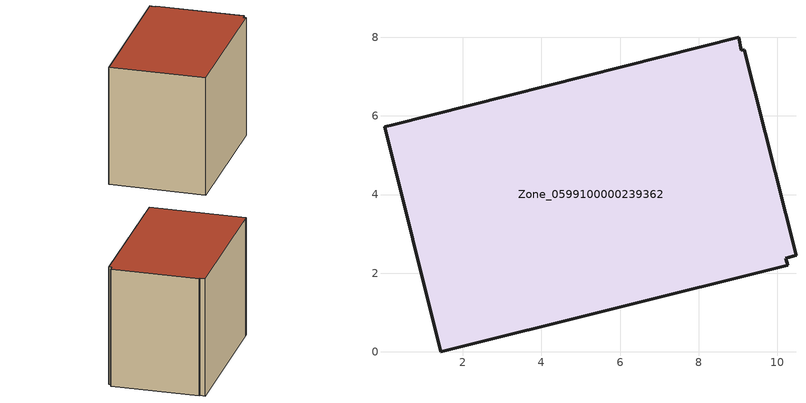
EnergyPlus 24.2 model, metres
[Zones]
Zone_0599100000239362
 floor ground (C_G): 9.01,8.01 9.08,7.67 9.16,7.68 10.47,2.46 10.22,2.38 10.26,2.2 1.44,0 0.01,5.73 0.23,5.78 z0
 wall outside (C_F): 10.22,2.38 10.47,2.46 9.16,7.68 9.08,7.67 9.01,8.01 0.23,5.78 0.01,5.73 1.44,0 10.26,2.2 10.22,2.38 z0:7.52
 roof outside (C_R): 9.08,7.67 9.01,8.01 0.23,5.78 0.01,5.73 1.44,0 10.26,2.2 10.22,2.38 10.47,2.46 9.16,7.68 z7.52
[BUILDING]
Pand.0599100000239362: North Axis=0; Terrain=City; Loads Convergence Tolerance Value=0.04; Temperature Convergence Tolerance Value=0.4; Solar Distribution=FullExterior; Maximum Number of Warmup Days=25; Minimum Number of Warmup Days=1
[Site:Location]
Rotterdam.The.Hague.AP_ZH_NLD Design_Conditions: Latitude=51.96; Longitude=4.45; Time Zone=1; Elevation=-4.5
[SITE:GROUNDTEMPERATURE:BUILDINGSURFACE]
18, 18, 18, 18, 18, 18, 18, 18, 18, 18, 18, 18
[MATERIAL] Thermal Absorptance=0.9; Solar Absorptance=0.7; Visible Absorptance=0.7
Name | Roughness | Thickness | Conductivity | Density | Specific Heat
G.TI.1965-1974 | MediumSmooth | 0.15 | 0.882353 | 540 | 1210
F.TI.1965-1974 | Rough | 0.3 | 0.697674 | 1920 | 840
R.TI.1965-1974 | MediumRough | 0.2 | 0.232558 | 1500 | 1000
[CONSTRUCTION]
C_G: G.TI.1965-1974
C_F: F.TI.1965-1974
C_R: R.TI.1965-1974
[ZONE]
Zone_0599100000239362: Type=1; Multiplier=1; Ceiling Height=Autocalculate; Volume=Autocalculate; Floor Area=autocalculate; Part of Total Floor Area=Yes
[ZONEINFILTRATION:DESIGNFLOWRATE]
Infil_Zone_0599100000239362: Zone or ZoneList or Space or SpaceList=Zone_0599100000239362; Schedule=AlwaysOn; Design Flow Rate Calculation Method=Flow/Area; Flow Rate per Floor Area=0.003; Constant Term Coefficient=1; Temperature Term Coefficient=0; Velocity Term Coefficient=0; Velocity Squared Term Coefficient=0
[HVACTEMPLATE:ZONE:IDEALLOADSAIRSYSTEM]
Zone_0599100000239362: Maximum Heating Supply Air Temperature=50; Minimum Cooling Supply Air Temperature=13; Maximum Heating Supply Air Humidity Ratio=0.0156; Minimum Cooling Supply Air Humidity Ratio=0.0077; Heating Limit=NoLimit; Cooling Limit=NoLimit; Dehumidification Control Type=ConstantSensibleHeatRatio; Cooling Sensible Heat Ratio=0.7; Dehumidification Setpoint=60; Humidification Control Type=None; Humidification Setpoint=30; Outdoor Air Method=None; Outdoor Air Flow Rate per Person=0.00944; Outdoor Air Flow Rate per Zone Floor Area=0; Outdoor Air Flow Rate per Zone=0; Demand Controlled Ventilation Type=None; Outdoor Air Economizer Type=NoEconomizer; Heat Recovery Type=None; Sensible Heat Recovery Effectiveness=0.7; Latent Heat Recovery Effectiveness=0.65
[ZONECONTROL:THERMOSTAT]
ThermostatControl_Zone_0599100000239362: Zone or ZoneList=Zone_0599100000239362; Control Type Schedule=DualSetpointControlType; Control 1=Thermostat_Zone_0599100000239362; Temperature Difference Between Cutout And Setpoint=0
[THERMOSTATSETPOINT:DUALSETPOINT]
Thermostat_Zone_0599100000239362: Heating Setpoint Temperature Schedule=HeatingSetpoint_Zone_0599100000239362; Cooling Setpoint Temperature Schedule=CoolingSetpoint_Zone_0599100000239362
[SCHEDULE:COMPACT]
HeatingSetpoint_Zone_0599100000239362: Through: 12/31, For: AllDays, Until: 24:00, 21
CoolingSetpoint_Zone_0599100000239362: Through: 12/31, For: AllDays, Until: 24:00, 24
DualSetpointControlType: Through: 12/31, For: AllDays, Until: 24:00, 4
AlwaysOn: Through: 12/31, For: AllDays, Until: 24:00, 1
